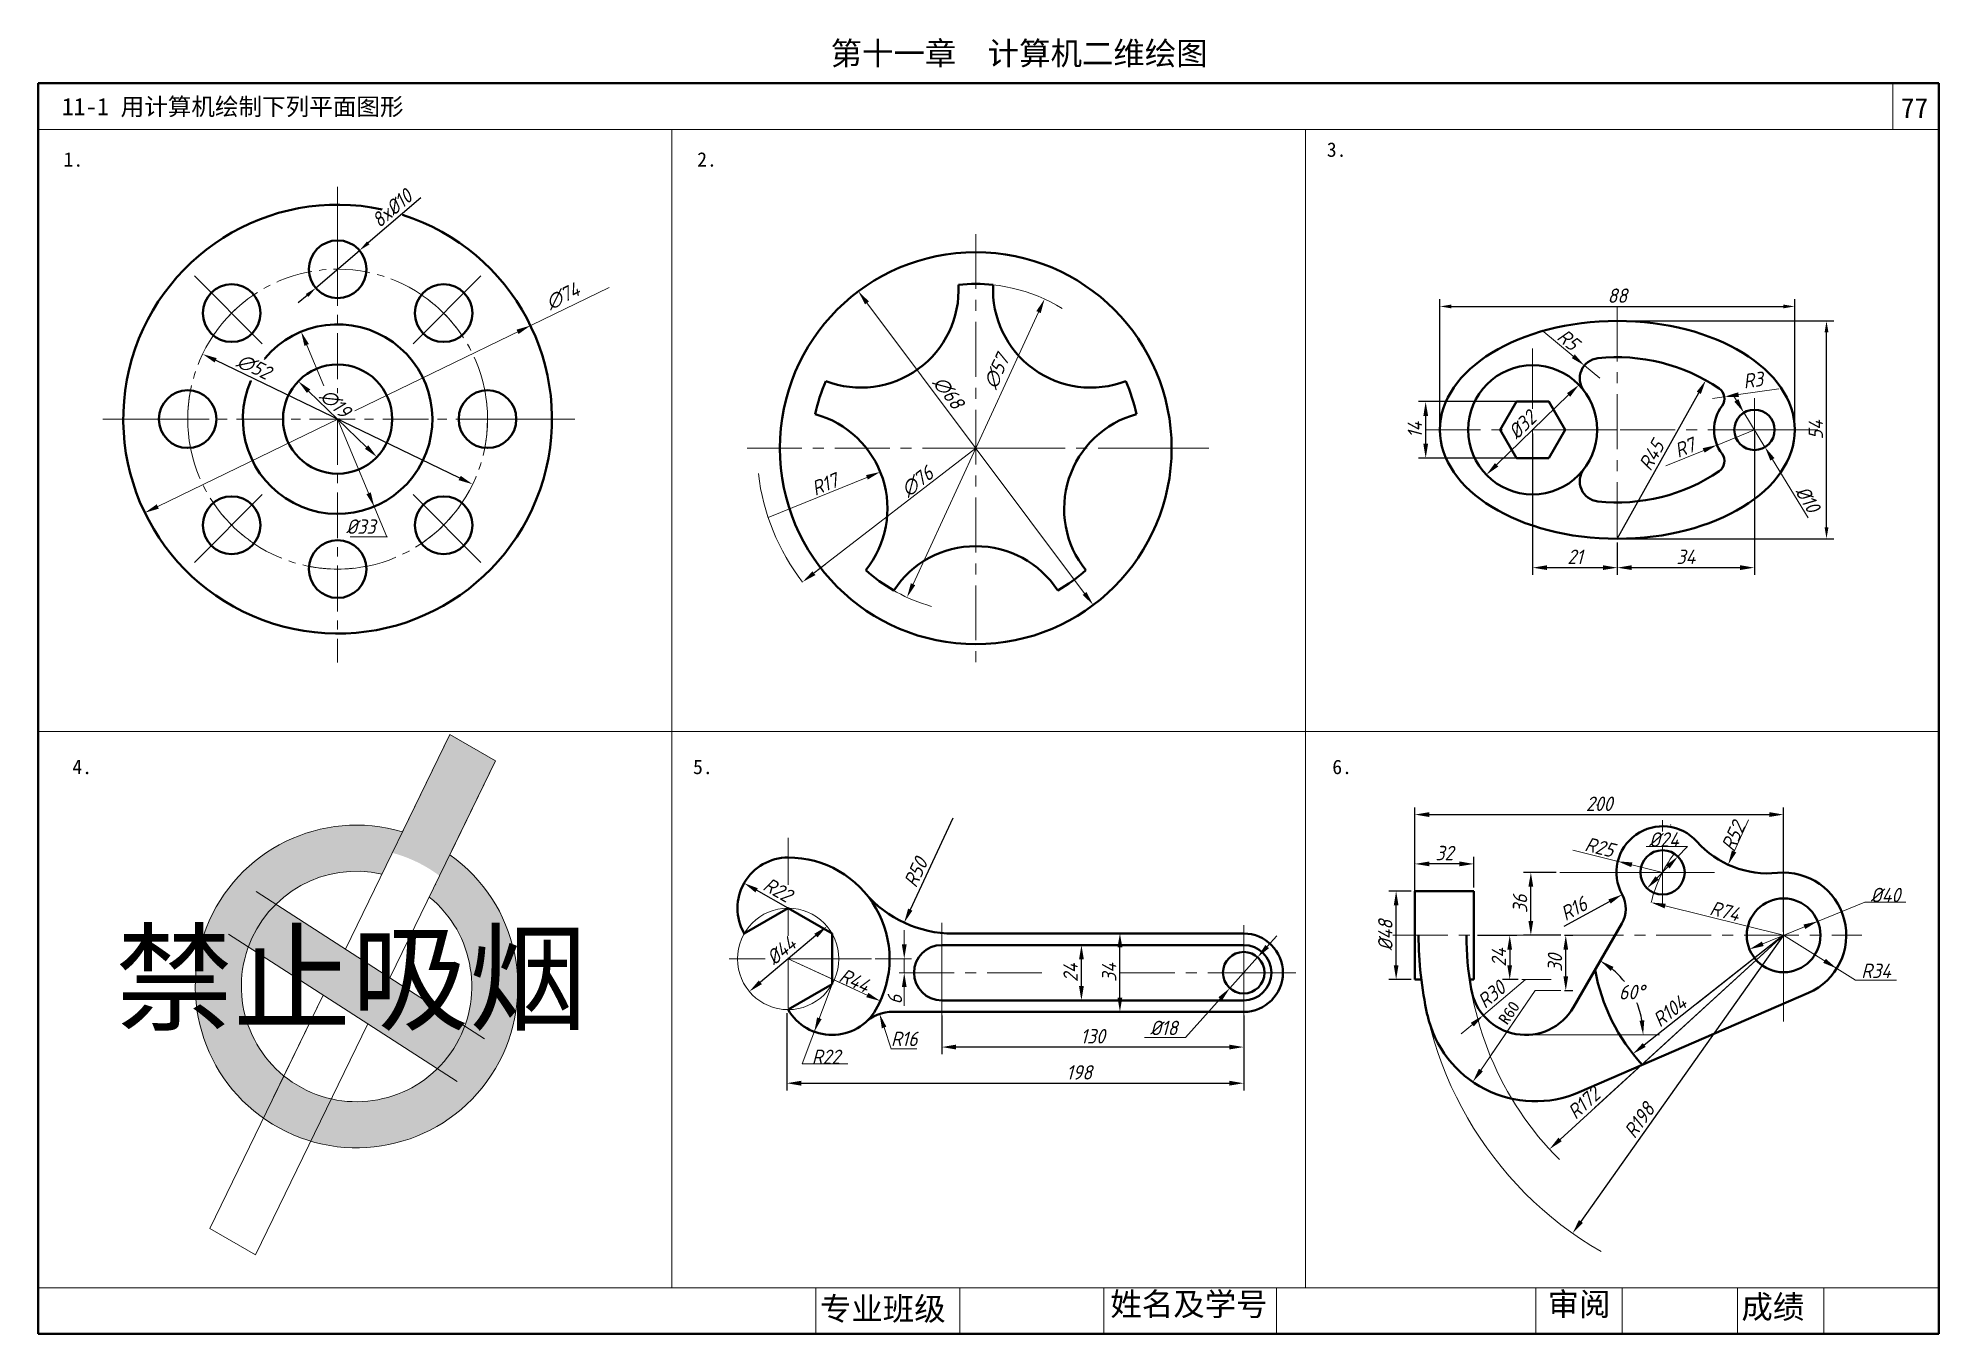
# Model space of a CAD drawing. Header units: millimetres. Extents: x 20 to 350, y 18 to 243.
import ezdxf

# ---------------------------------------------------------------- set-up
doc = ezdxf.new("R2010")
doc.units = ezdxf.units.MM
doc.linetypes.add('CENTER', pattern=[50.8, 31.75, -6.35, 6.35, -6.35])
doc.layers.get('0').update_dxf_attribs({"lineweight": 40})
doc.layers.get('Defpoints').update_dxf_attribs({"lineweight": 13})
for name, color, linetype, lineweight in [('点画线', 7, 'CENTER', 13), ('粗线', 7, 'Continuous', 40), ('细线', 7, 'Continuous', 13)]:
    doc.layers.add(name, color=color, linetype=linetype, lineweight=lineweight)
doc.styles.add('数字', font='isocp.shx', dxfattribs={"oblique": 15, "height": 2.5})
doc.dimstyles.new('Copy of ISO-25', dxfattribs={"dimtxt": 2, "dimasz": 2, "dimexe": 1.25, "dimexo": 0.625, "dimtad": 2, "dimdec": 0, "dimtxsty": '数字', "dimcen": 0, "dimadec": 0, "dimazin": 0, "dimtfac": 1, "dimtdec": 0, "dimtmove": 0, "dimatfit": 3, "dimfxl": 0, "dimarcsym": 0})
doc.dimstyles.new('ISO-25', dxfattribs={"dimtxt": 2, "dimasz": 2.5, "dimexe": 1.25, "dimexo": 0.625, "dimtad": 1, "dimdec": 0, "dimtxsty": '数字', "dimcen": 2.5, "dimadec": 0, "dimazin": 0, "dimtfac": 1, "dimtdec": 0, "dimtmove": 0, "dimatfit": 0, "dimfxl": 0, "dimarcsym": 0})

# ---------------------------------------------------------------- blocks, each defined once
blk = doc.blocks.new('*D1')
at = {"layer": 'Defpoints', "color": 0}
for p in [(48.47, 188.49), (95.34, 165.9)]:
    blk.add_point(p, dxfattribs=at)
at = {"layer": '细线', "color": 0, "lineweight": -2}
blk.add_line((93.09, 166.98), (50.72, 187.41), dxfattribs=at)
at = {"layer": '细线', "color": 0}
for points in [[(50.9, 187.78), (50.54, 187.03), (48.47, 188.49)], [(93.27, 167.36), (92.91, 166.61), (95.34, 165.9)]]:
    blk.add_solid(points, dxfattribs=at)
at = {"layer": '细线', "color": 0, "insert": (57.35, 186.29), "char_height": 2.5, "attachment_point": 5, "rotation": 334.2611, "style": '数字'}
blk.add_mtext('∅52', dxfattribs=at)
blk = doc.blocks.new('*D2')
at = {"layer": 'Defpoints', "color": 0}
for p in [(75.7, 206.47), (68.11, 199.96)]:
    blk.add_point(p, dxfattribs=at)
at = {"layer": '细线', "color": 0, "lineweight": -2}
for p, q in [((86.35, 215.62), (77.21, 207.77)), ((68.11, 199.96), (75.7, 206.47)), ((66.59, 198.65), (65.07, 197.35))]:
    blk.add_line(p, q, dxfattribs=at)
at = {"layer": '细线', "color": 0}
for points in [[(77, 208.03), (77.43, 207.52), (75.7, 206.47)], [(66.37, 198.91), (66.81, 198.4), (68.11, 199.96)]]:
    blk.add_solid(points, dxfattribs=at)
at = {"layer": '细线', "color": 0, "insert": (81.32, 213.77), "char_height": 2.5, "attachment_point": 5, "rotation": 40.6541, "style": '数字'}
blk.add_mtext('8x%%c10', dxfattribs=at)
blk = doc.blocks.new('*D3')
at = {"layer": 'Defpoints', "color": 0}
for p in [(324.85, 196.75), (263.25, 175.34), (324.85, 175.34)]:
    blk.add_point(p, dxfattribs=at)
at = {"layer": '细线', "color": 0, "lineweight": -2}
for p, q in [((263.25, 175.97), (263.25, 198)), ((265.25, 196.75), (322.85, 196.75)), ((324.85, 175.97), (324.85, 198))]:
    blk.add_line(p, q, dxfattribs=at)
at = {"layer": '细线', "color": 0}
for points in [[(265.25, 197.08), (265.25, 196.42), (263.25, 196.75)], [(322.85, 197.08), (322.85, 196.42), (324.85, 196.75)]]:
    blk.add_solid(points, dxfattribs=at)
at = {"layer": '细线', "color": 0, "insert": (294.05, 198.62), "char_height": 2.5, "attachment_point": 5, "style": '数字'}
blk.add_mtext('88', dxfattribs=at)
blk = doc.blocks.new('*D4')
at = {"layer": 'Defpoints', "color": 0}
for p in [(294.05, 194.24), (330.36, 194.24), (294.05, 156.44)]:
    blk.add_point(p, dxfattribs=at)
at = {"layer": '细线', "color": 0, "lineweight": -2}
for p, q in [((294.67, 194.24), (331.61, 194.24)), ((330.36, 158.44), (330.36, 192.24)), ((294.67, 156.44), (331.61, 156.44))]:
    blk.add_line(p, q, dxfattribs=at)
at = {"layer": '细线', "color": 0}
for points in [[(330.03, 192.24), (330.7, 192.24), (330.36, 194.24)], [(330.03, 158.44), (330.7, 158.44), (330.36, 156.44)]]:
    blk.add_solid(points, dxfattribs=at)
at = {"layer": '细线', "color": 0, "insert": (328.49, 175.34), "char_height": 2.5, "attachment_point": 5, "rotation": 90, "style": '数字'}
blk.add_mtext('54', dxfattribs=at)
blk = doc.blocks.new('*D5')
at = {"layer": 'Defpoints', "color": 0}
for p in [(279.35, 175.34), (294.05, 156.44), (294.05, 151.43)]:
    blk.add_point(p, dxfattribs=at)
at = {"layer": '细线', "color": 0, "lineweight": -2}
for p, q in [((279.35, 174.72), (279.35, 150.18)), ((294.05, 155.82), (294.05, 150.18)), ((281.85, 151.43), (291.55, 151.43))]:
    blk.add_line(p, q, dxfattribs=at)
at = {"layer": '细线', "color": 0}
for points in [[(281.85, 151.85), (281.85, 151.02), (279.35, 151.43)], [(291.55, 151.85), (291.55, 151.02), (294.05, 151.43)]]:
    blk.add_solid(points, dxfattribs=at)
at = {"layer": '细线', "color": 0, "insert": (286.7, 153.31), "char_height": 2.5, "attachment_point": 5, "style": '数字'}
blk.add_mtext('21', dxfattribs=at)
blk = doc.blocks.new('*D6')
at = {"layer": 'Defpoints', "color": 0}
for p in [(317.85, 175.34), (294.05, 156.44), (317.85, 151.43)]:
    blk.add_point(p, dxfattribs=at)
at = {"layer": '细线', "color": 0, "lineweight": -2}
for p, q in [((317.85, 174.72), (317.85, 150.18)), ((294.05, 155.82), (294.05, 150.18)), ((296.55, 151.43), (315.35, 151.43))]:
    blk.add_line(p, q, dxfattribs=at)
at = {"layer": '细线', "color": 0}
for points in [[(296.55, 151.85), (296.55, 151.02), (294.05, 151.43)], [(315.35, 151.85), (315.35, 151.02), (317.85, 151.43)]]:
    blk.add_solid(points, dxfattribs=at)
at = {"layer": '细线', "color": 0, "insert": (305.95, 153.31), "char_height": 2.5, "attachment_point": 5, "style": '数字'}
blk.add_mtext('34', dxfattribs=at)
blk = doc.blocks.new('*D7')
at = {"layer": 'Defpoints', "color": 0}
for p in [(309.41, 183.94), (294.05, 156.44)]:
    blk.add_point(p, dxfattribs=at)
at = {"layer": '细线', "color": 0, "lineweight": -2}
blk.add_line((294.05, 156.44), (308.19, 181.76), dxfattribs=at)
at = {"layer": '细线', "color": 0}
blk.add_solid([(307.83, 181.96), (308.55, 181.56), (309.41, 183.94)], dxfattribs=at)
at = {"layer": '细线', "color": 0, "insert": (299.98, 170.9), "char_height": 2.5, "attachment_point": 5, "rotation": 60.8085, "style": '数字'}
blk.add_mtext('R45', dxfattribs=at)
blk = doc.blocks.new('*D8')
at = {"layer": 'Defpoints', "color": 0}
for p in [(287.38, 183.14), (271.31, 167.54)]:
    blk.add_point(p, dxfattribs=at)
at = {"layer": '细线', "color": 0, "lineweight": -2}
blk.add_line((285.59, 181.4), (273.1, 169.28), dxfattribs=at)
at = {"layer": '细线', "color": 0}
for points in [[(285.3, 181.7), (285.88, 181.1), (287.38, 183.14)], [(272.81, 169.58), (273.39, 168.98), (271.31, 167.54)]]:
    blk.add_solid(points, dxfattribs=at)
at = {"layer": '细线', "color": 0, "insert": (277.53, 176.19), "char_height": 2.5, "attachment_point": 5, "rotation": 44.1562, "style": '数字'}
blk.add_mtext('%%C32', dxfattribs=at)
blk = doc.blocks.new('*D9')
at = {"layer": 'Defpoints', "color": 0}
for p in [(260.78, 180.24), (279.35, 180.24), (279.35, 170.44)]:
    blk.add_point(p, dxfattribs=at)
at = {"layer": '细线', "color": 0, "lineweight": -2}
for p, q in [((278.72, 180.24), (259.53, 180.24)), ((260.78, 172.94), (260.78, 177.74)), ((278.72, 170.44), (259.53, 170.44))]:
    blk.add_line(p, q, dxfattribs=at)
at = {"layer": '细线', "color": 0}
for points in [[(260.37, 177.74), (261.2, 177.74), (260.78, 180.24)], [(260.37, 172.94), (261.2, 172.94), (260.78, 170.44)]]:
    blk.add_solid(points, dxfattribs=at)
at = {"layer": '细线', "color": 0, "insert": (258.91, 175.34), "char_height": 2.5, "attachment_point": 5, "rotation": 90, "style": '数字'}
blk.add_mtext('14', dxfattribs=at)
blk = doc.blocks.new('*D11')
at = {"layer": 'Defpoints', "color": 0}
for p in [(176.77, 85.95), (201.02, 85.95), (176.77, 76.35)]:
    blk.add_point(p, dxfattribs=at)
at = {"layer": '细线', "color": 0, "lineweight": -2}
for p, q in [((177.39, 85.95), (202.27, 85.95)), ((201.02, 78.85), (201.02, 83.45)), ((177.39, 76.35), (202.27, 76.35))]:
    blk.add_line(p, q, dxfattribs=at)
at = {"layer": '细线', "color": 0}
for points in [[(200.6, 83.45), (201.44, 83.45), (201.02, 85.95)], [(200.6, 78.85), (201.44, 78.85), (201.02, 76.35)]]:
    blk.add_solid(points, dxfattribs=at)
at = {"layer": '细线', "color": 0, "insert": (199.14, 81.15), "char_height": 2.5, "attachment_point": 5, "rotation": 90, "style": '数字'}
blk.add_mtext('24', dxfattribs=at)
blk = doc.blocks.new('*D12')
at = {"layer": 'Defpoints', "color": 0}
for p in [(176.77, 88.04), (207.7, 88.04), (176.77, 74.35)]:
    blk.add_point(p, dxfattribs=at)
at = {"layer": '细线', "color": 0, "lineweight": -2}
for p, q in [((177.39, 88.04), (208.95, 88.04)), ((207.7, 76.85), (207.7, 85.54)), ((177.39, 74.35), (208.95, 74.35))]:
    blk.add_line(p, q, dxfattribs=at)
at = {"layer": '细线', "color": 0}
for points in [[(207.29, 85.54), (208.12, 85.54), (207.7, 88.04)], [(207.29, 76.85), (208.12, 76.85), (207.7, 74.35)]]:
    blk.add_solid(points, dxfattribs=at)
at = {"layer": '细线', "color": 0, "insert": (205.83, 81.19), "char_height": 2.5, "attachment_point": 5, "rotation": 90, "style": '数字'}
blk.add_mtext('34', dxfattribs=at)
blk = doc.blocks.new('*D13')
at = {"layer": 'Defpoints', "color": 0}
for p in [(149.87, 74.75), (229.19, 71.33), (229.19, 61.98)]:
    blk.add_point(p, dxfattribs=at)
at = {"layer": '细线', "color": 0, "lineweight": -2}
for p, q in [((149.87, 74.13), (149.87, 60.73)), ((229.19, 70.7), (229.19, 60.73)), ((152.37, 61.98), (226.69, 61.98))]:
    blk.add_line(p, q, dxfattribs=at)
at = {"layer": '细线', "color": 0}
for points in [[(152.37, 62.4), (152.37, 61.56), (149.87, 61.98)], [(226.69, 62.4), (226.69, 61.56), (229.19, 61.98)]]:
    blk.add_solid(points, dxfattribs=at)
at = {"layer": '细线', "color": 0, "insert": (200.63, 63.86), "char_height": 2.5, "attachment_point": 5, "style": '数字'}
blk.add_mtext('198', dxfattribs=at)
blk = doc.blocks.new('*D14')
at = {"layer": 'Defpoints', "color": 0}
for p in [(176.77, 74.35), (229.19, 74.35), (176.77, 68.25)]:
    blk.add_point(p, dxfattribs=at)
at = {"layer": '细线', "color": 0, "lineweight": -2}
for p, q in [((176.77, 73.72), (176.77, 67)), ((229.19, 73.72), (229.19, 67)), ((226.69, 68.25), (179.27, 68.25))]:
    blk.add_line(p, q, dxfattribs=at)
at = {"layer": '细线', "color": 0}
for points in [[(179.27, 68.67), (179.27, 67.84), (176.77, 68.25)], [(226.69, 68.67), (226.69, 67.84), (229.19, 68.25)]]:
    blk.add_solid(points, dxfattribs=at)
at = {"layer": '细线', "color": 0, "insert": (202.98, 70.13), "char_height": 2.5, "attachment_point": 5, "style": '数字'}
blk.add_mtext('130', dxfattribs=at)
blk = doc.blocks.new('*D15')
at = {"layer": 'Defpoints', "color": 0}
for p in [(178.72, 107.95), (170.25, 89.83)]:
    blk.add_point(p, dxfattribs=at)
at = {"layer": '细线', "color": 0, "lineweight": -2}
blk.add_line((178.72, 107.95), (171.31, 92.09), dxfattribs=at)
at = {"layer": '细线', "color": 0}
blk.add_solid([(170.93, 92.27), (171.68, 91.92), (170.25, 89.83)], dxfattribs=at)
at = {"layer": '细线', "color": 0, "insert": (172.25, 98.55), "char_height": 2.5, "attachment_point": 5, "rotation": 64.9527, "style": '数字'}
blk.add_mtext('R50', dxfattribs=at)
blk = doc.blocks.new('*D16')
at = {"layer": 'Defpoints', "color": 0}
for p in [(142.45, 96.69), (150.11, 92.35)]:
    blk.add_point(p, dxfattribs=at)
at = {"layer": '细线', "color": 0, "lineweight": -2}
blk.add_line((150.11, 92.35), (144.63, 95.46), dxfattribs=at)
at = {"layer": '细线', "color": 0}
blk.add_solid([(144.83, 95.82), (144.42, 95.09), (142.45, 96.69)], dxfattribs=at)
at = {"layer": '细线', "color": 0, "insert": (148.29, 95.53), "char_height": 2.5, "attachment_point": 5, "rotation": 330.4365, "style": '数字'}
blk.add_mtext('R22', dxfattribs=at)
blk = doc.blocks.new('*D17')
at = {"layer": 'Defpoints', "color": 0}
for p in [(156.84, 89.21), (143.37, 77.88)]:
    blk.add_point(p, dxfattribs=at)
at = {"layer": '细线', "color": 0, "lineweight": -2}
blk.add_line((154.93, 87.6), (145.29, 79.49), dxfattribs=at)
at = {"layer": '细线', "color": 0}
for points in [[(154.66, 87.92), (155.2, 87.28), (156.84, 89.21)], [(145.02, 79.81), (145.55, 79.17), (143.37, 77.88)]]:
    blk.add_solid(points, dxfattribs=at)
at = {"layer": '细线', "color": 0, "insert": (148.9, 84.98), "char_height": 2.5, "attachment_point": 5, "rotation": 40.0577, "style": '数字'}
blk.add_mtext('%%c44', dxfattribs=at)
blk = doc.blocks.new('*D18')
at = {"layer": 'Defpoints', "color": 0}
for p in [(322.91, 108.59), (258.91, 87.64), (322.91, 87.64)]:
    blk.add_point(p, dxfattribs=at)
at = {"layer": '细线', "color": 0, "lineweight": -2}
for p, q in [((258.91, 88.27), (258.91, 109.84)), ((322.91, 88.27), (322.91, 109.84)), ((261.41, 108.59), (320.41, 108.59))]:
    blk.add_line(p, q, dxfattribs=at)
at = {"layer": '细线', "color": 0}
for points in [[(261.41, 109.01), (261.41, 108.17), (258.91, 108.59)], [(320.41, 109.01), (320.41, 108.17), (322.91, 108.59)]]:
    blk.add_solid(points, dxfattribs=at)
at = {"layer": '细线', "color": 0, "insert": (290.91, 110.46), "char_height": 2.5, "attachment_point": 5, "style": '数字'}
blk.add_mtext('200', dxfattribs=at)
blk = doc.blocks.new('*D19')
at = {"layer": 'Defpoints', "color": 0}
for p in [(255.65, 95.32), (258.91, 95.32), (258.91, 79.96)]:
    blk.add_point(p, dxfattribs=at)
at = {"layer": '细线', "color": 0, "lineweight": -2}
for p, q in [((258.29, 95.32), (254.4, 95.32)), ((255.65, 82.46), (255.65, 92.82)), ((258.29, 79.96), (254.4, 79.96))]:
    blk.add_line(p, q, dxfattribs=at)
at = {"layer": '细线', "color": 0}
for points in [[(255.24, 92.82), (256.07, 92.82), (255.65, 95.32)], [(255.24, 82.46), (256.07, 82.46), (255.65, 79.96)]]:
    blk.add_solid(points, dxfattribs=at)
at = {"layer": '细线', "color": 0, "insert": (253.78, 87.64), "char_height": 2.5, "attachment_point": 5, "rotation": 90, "style": '数字'}
blk.add_mtext('%%c48', dxfattribs=at)
blk = doc.blocks.new('*D20')
at = {"layer": 'Defpoints', "color": 0}
for p in [(269.15, 87.64), (275.37, 79.96), (277.47, 79.96)]:
    blk.add_point(p, dxfattribs=at)
at = {"layer": '细线', "color": 0, "lineweight": -2}
for p, q in [((269.78, 87.64), (276.62, 87.64)), ((275.37, 85.14), (275.37, 82.46)), ((276.85, 79.96), (274.12, 79.96))]:
    blk.add_line(p, q, dxfattribs=at)
at = {"layer": '细线', "color": 0}
for points in [[(274.95, 85.14), (275.78, 85.14), (275.37, 87.64)], [(274.95, 82.46), (275.78, 82.46), (275.37, 79.96)]]:
    blk.add_solid(points, dxfattribs=at)
at = {"layer": '细线', "color": 0, "insert": (273.49, 83.8), "char_height": 2.5, "attachment_point": 5, "rotation": 90, "style": '数字'}
blk.add_mtext('24', dxfattribs=at)
blk = doc.blocks.new('*D21')
at = {"layer": 'Defpoints', "color": 0}
for p in [(258.91, 100.03), (258.91, 95.32), (269.15, 95.32)]:
    blk.add_point(p, dxfattribs=at)
at = {"layer": '细线', "color": 0, "lineweight": -2}
for p, q in [((258.91, 95.95), (258.91, 101.28)), ((266.65, 100.03), (261.41, 100.03)), ((269.15, 95.95), (269.15, 101.28))]:
    blk.add_line(p, q, dxfattribs=at)
at = {"layer": '细线', "color": 0}
for points in [[(261.41, 100.45), (261.41, 99.62), (258.91, 100.03)], [(266.65, 100.45), (266.65, 99.62), (269.15, 100.03)]]:
    blk.add_solid(points, dxfattribs=at)
at = {"layer": '细线', "color": 0, "insert": (264.03, 101.91), "char_height": 2.5, "attachment_point": 5, "style": '数字'}
blk.add_mtext('32', dxfattribs=at)
blk = doc.blocks.new('*D22')
at = {"layer": 'Defpoints', "color": 0}
for p in [(322.91, 87.64), (282.27, 50.53)]:
    blk.add_point(p, dxfattribs=at)
at = {"layer": '细线', "color": 0, "lineweight": -2}
blk.add_line((322.91, 87.64), (284.11, 52.22), dxfattribs=at)
at = {"layer": '细线', "color": 0}
blk.add_solid([(283.83, 52.53), (284.39, 51.91), (282.27, 50.53)], dxfattribs=at)
at = {"layer": '细线', "color": 0, "insert": (288.23, 58.52), "char_height": 2.5, "attachment_point": 5, "rotation": 42.3964, "style": '数字'}
blk.add_mtext('R172', dxfattribs=at)
blk = doc.blocks.new('*D23')
at = {"layer": 'Defpoints', "color": 0}
for p in [(322.91, 87.64), (286.28, 35.95)]:
    blk.add_point(p, dxfattribs=at)
at = {"layer": '细线', "color": 0, "lineweight": -2}
blk.add_line((322.91, 87.64), (287.73, 37.99), dxfattribs=at)
at = {"layer": '细线', "color": 0}
blk.add_solid([(287.39, 38.23), (288.07, 37.75), (286.28, 35.95)], dxfattribs=at)
at = {"layer": '细线', "color": 0, "insert": (297.86, 55.53), "char_height": 2.5, "attachment_point": 5, "rotation": 54.6786, "style": '数字'}
blk.add_mtext('R198', dxfattribs=at)
blk = doc.blocks.new('*D24')
at = {"layer": 'Defpoints', "color": 0}
for p in [(284.27, 87.64), (285.1, 87.64), (284.27, 78.04)]:
    blk.add_point(p, dxfattribs=at)
at = {"layer": '细线', "color": 0, "lineweight": -2}
for p, q in [((284.89, 87.64), (286.35, 87.64)), ((285.1, 80.54), (285.1, 85.14)), ((284.89, 78.04), (286.35, 78.04))]:
    blk.add_line(p, q, dxfattribs=at)
at = {"layer": '细线', "color": 0}
for points in [[(284.69, 85.14), (285.52, 85.14), (285.1, 87.64)], [(284.69, 80.54), (285.52, 80.54), (285.1, 78.04)]]:
    blk.add_solid(points, dxfattribs=at)
at = {"layer": '细线', "color": 0, "insert": (283.23, 82.84), "char_height": 2.5, "attachment_point": 5, "rotation": 90, "style": '数字'}
blk.add_mtext('30', dxfattribs=at)
blk = doc.blocks.new('*D25')
at = {"layer": 'Defpoints', "color": 0}
for p in [(294.88, 94.71), (290.39, 92.25)]:
    blk.add_point(p, dxfattribs=at)
at = {"layer": '细线', "color": 0, "lineweight": -2}
blk.add_line((284.82, 89.2), (292.69, 93.51), dxfattribs=at)
at = {"layer": '细线', "color": 0}
blk.add_solid([(292.49, 93.87), (292.89, 93.14), (294.88, 94.71)], dxfattribs=at)
at = {"layer": '细线', "color": 0, "insert": (286.49, 92.25), "char_height": 2.5, "attachment_point": 5, "rotation": 28.7327, "style": '数字'}
blk.add_mtext('R16', dxfattribs=at)
blk = doc.blocks.new('*D26')
at = {"layer": 'Defpoints', "color": 0}
for p in [(279.04, 98.56), (284.08, 98.56), (284.89, 87.64)]:
    blk.add_point(p, dxfattribs=at)
at = {"layer": '细线', "color": 0, "lineweight": -2}
for p, q in [((283.46, 98.56), (277.79, 98.56)), ((279.04, 90.14), (279.04, 96.06)), ((284.27, 87.64), (277.79, 87.64))]:
    blk.add_line(p, q, dxfattribs=at)
at = {"layer": '细线', "color": 0}
for points in [[(278.62, 96.06), (279.45, 96.06), (279.04, 98.56)], [(278.62, 90.14), (279.45, 90.14), (279.04, 87.64)]]:
    blk.add_solid(points, dxfattribs=at)
at = {"layer": '细线', "color": 0, "insert": (277.16, 93.1), "char_height": 2.5, "attachment_point": 5, "rotation": 90, "style": '数字'}
blk.add_mtext('36', dxfattribs=at)
blk = doc.blocks.new('*D27')
at = {"layer": 'Defpoints', "color": 0}
for p in [(294.83, 89.69), (286.44, 75.16), (297.63, 75.45), (278.13, 70.36), (301.38, 70.36)]:
    blk.add_point(p, dxfattribs=at)
at = {"layer": '细线', "color": 0, "lineweight": -2}
for start, end in [(38.6608, 50.3495), (9.6505, 22.0163)]:
    blk.add_arc((283.67, 70.36), 14.86, start, end, dxfattribs=at)
at = {"layer": '细线', "color": 0}
for points in [[(292.91, 81.46), (293.39, 82.15), (291.1, 83.23)], [(298.73, 72.89), (297.9, 72.82), (298.53, 70.36)]]:
    blk.add_solid(points, dxfattribs=at)
at = {"layer": '细线', "color": 0, "insert": (296.54, 77.79), "char_height": 2.5, "attachment_point": 5, "rotation": 1, "style": '数字'}
blk.add_mtext('60°', dxfattribs=at)
blk = doc.blocks.new('*D28')
at = {"layer": 'Defpoints', "color": 0}
for p in [(322.91, 87.64), (296.76, 67.07)]:
    blk.add_point(p, dxfattribs=at)
at = {"layer": '细线', "color": 0, "lineweight": -2}
blk.add_line((322.91, 87.64), (298.72, 68.61), dxfattribs=at)
at = {"layer": '细线', "color": 0}
blk.add_solid([(298.46, 68.94), (298.98, 68.28), (296.76, 67.07)], dxfattribs=at)
at = {"layer": '细线', "color": 0, "insert": (303.13, 74.47), "char_height": 2.5, "attachment_point": 5, "rotation": 38.1943, "style": '数字'}
blk.add_mtext('R104', dxfattribs=at)

msp = doc.modelspace()

# ---------------------------------------------------------------- hatches: boundary and pattern name
msp.add_hatch(color=8).paths.add_polyline_path([(99.31, 117.93), (91.36, 122.49), (81.38, 101.95, -0.096081), (89.6, 97.96)])
at = {"layer": '细线'}
h = msp.add_hatch(color=256, dxfattribs=at)
h.paths.add_polyline_path([(91.37, 101.61), (87.81, 94.28, -0.792479), (70.79, 59.26), (67.22, 51.92, 0.848169)])
h.paths.add_polyline_path([(79.59, 98.28), (83.15, 105.61, 0.848169), (59, 55.92), (62.57, 63.25, -0.792479)])
for points in [[(57.73, 95.24, 0.09235), (52.97, 87.85), (77.12, 72.29), (92.64, 62.3, 0.09235), (97.4, 69.69), (80.99, 80.26)], [(70.79, 59.26, -0.115773), (62.57, 63.25), (59, 55.92, 0.082152), (67.22, 51.92)]]:
    msp.add_hatch(color=256, dxfattribs=at).paths.add_polyline_path(points)

# ---------------------------------------------------------------- linework, layer by layer
at = {"layer": 'Defpoints'}
msp.add_arc((71.9, 177.2), 16.45, 155.819, 140.925, dxfattribs=at)
at = {"layer": '点画线', "ltscale": 0.25}
for p, q in [((71.9, 217.5), (71.9, 181.69)), ((71.9, 177.19), (71.9, 134.95))]:
    msp.add_line(p, q, dxfattribs=at)
at = {"layer": '点画线', "ltscale": 0.3}
for p, q in [((182.68, 209.32), (182.68, 134.16)), ((294.05, 196.75), (294.05, 154.12)), ((260.78, 175.34), (275.18, 175.34)), ((279.31, 175.34), (328.87, 175.34)), ((142.97, 172.16), (223.11, 172.16)), ((255.1, 87.64), (336.48, 87.64)), ((169.39, 81.15), (194.95, 81.15)), ((207.7, 81.15), (238.25, 81.15))]:
    msp.add_line(p, q, dxfattribs=at)
at = {"layer": '点画线'}
for p, q in [((58.82, 190.28), (47.03, 202.07)), ((84.99, 190.28), (96.77, 202.07)), ((58.82, 164.11), (47.03, 152.33)), ((84.99, 164.11), (96.77, 152.33)), ((301.9, 107.6), (301.9, 105.65)), ((301.9, 103), (301.9, 92.95)), ((322.91, 101.31), (322.91, 72.66)), ((176.77, 81.15), (176.77, 89.82)), ((150.11, 83.55), (150.11, 81.15)), ((277.47, 79.96), (282.58, 79.96)), ((279.81, 78.04), (284.27, 78.04))]:
    msp.add_line(p, q, dxfattribs=at)
at = {"layer": '点画线', "ltscale": 0.5}
for p, q in [((279.35, 179.01), (279.35, 189.46)), ((317.85, 180.85), (317.85, 169.8)), ((279.35, 161.63), (279.35, 175.44)), ((150.11, 104.54), (150.11, 96.42)), ((150.11, 92.06), (150.11, 87.56)), ((176.77, 89.23), (176.77, 72.92)), ((229.19, 89.43), (229.19, 71.33)), ((139.88, 83.55), (146.12, 83.55)), ((150.08, 83.55), (164.57, 83.55)), ((150.11, 83.74), (150.11, 75.05))]:
    msp.add_line(p, q, dxfattribs=at)
at = {"layer": '点画线', "lineweight": 20, "ltscale": 0.25}
msp.add_line((113.07, 177.2), (31.15, 177.2), dxfattribs=at)
at = {"layer": '点画线', "ltscale": 0.2}
msp.add_circle((71.9, 177.2), 26.02, dxfattribs=at)
at = {"layer": '点画线'}
msp.add_arc((182.68, 172.16), 38, 186.6778, 217.6687, dxfattribs=at)
at = {"layer": '粗线'}
for p, q in [((349.89, 235.48), (19.89, 235.48)), ((19.89, 235.48), (19.89, 18.48)), ((349.89, 18.48), (349.89, 235.48)), ((258.91, 87.64), (258.91, 95.32)), ((258.91, 95.32), (269.15, 95.32)), ((269.15, 95.32), (269.15, 87.64)), ((150.11, 92.35), (142.49, 87.95)), ((157.73, 87.95), (150.11, 92.35)), ((286.44, 75.16), (294.83, 89.69)), ((157.73, 79.15), (157.73, 87.95)), ((176.77, 85.95), (229.19, 85.95)), ((229.19, 87.95), (178.72, 87.95)), ((258.91, 79.96), (258.91, 87.64)), ((269.15, 87.64), (269.15, 79.96)), ((260.02, 79.96), (258.91, 79.96)), ((269.15, 79.96), (268.41, 79.96)), ((150.11, 74.75), (157.73, 79.15)), ((176.77, 76.35), (229.19, 76.35)), ((287.44, 60.43), (327.24, 77.66)), ((229.19, 74.35), (168.35, 74.35)), ((19.89, 18.48), (349.89, 18.48))]:
    msp.add_line(p, q, dxfattribs=at)
msp.add_lwpolyline([(282.17, 170.44), (285, 175.34), (282.17, 180.24), (276.52, 180.24), (273.69, 175.34), (276.52, 170.44)], close=True, dxfattribs=at)
for centre, radius in [((71.9, 203.21), 5), ((182.68, 172.16), 34), ((53.5, 195.59), 5), ((90.3, 195.59), 5), ((71.9, 177.2), 9.48), ((279.35, 175.34), 11.2), ((45.88, 177.2), 5), ((97.92, 177.2), 5), ((317.85, 175.34), 3.5), ((53.5, 158.8), 5), ((90.3, 158.8), 5), ((71.9, 151.18), 5), ((301.9, 98.56), 3.84), ((322.91, 87.64), 6.4), ((229.19, 81.15), 3.6)]:
    msp.add_circle(centre, radius, dxfattribs=at)
for centre, radius, start, end in [((71.9, 177.2), 37.2, 77.9697, 72.3561), ((162.7, 199.67), 17, 249.1862, 2.8138), ((182.68, 172.16), 28.5, 83.9472, 96.0528), ((202.67, 199.67), 17, 177.1862, 290.8138), ((71.9, 177.2), 16.45, 156.1219, 140.2189), ((291.02, 184.28), 3.5, 96.2078, 217.4363), ((294.05, 156.44), 31.5, 55.8594, 96.2078), ((182.68, 172.16), 28.5, 155.9472, 168.0528), ((182.68, 172.16), 28.5, 11.9472, 24.0528), ((310.55, 180.78), 2.1, 323.3401, 55.8594), ((317.85, 175.34), 7, 143.3401, 216.6599), ((150.35, 161.65), 17, 321.1862, 74.8138), ((215.02, 161.65), 17, 105.1862, 218.8138), ((291.02, 166.41), 3.5, 142.5637, 263.7922), ((310.55, 169.91), 2.1, 304.1406, 36.6599), ((294.05, 194.24), 31.5, 263.7922, 304.1406), ((182.68, 138.16), 17, 33.1862, 146.8138), ((182.68, 172.16), 28.5, 227.9472, 240.0528), ((182.68, 172.16), 28.5, 299.9472, 312.0528), ((301.9, 98.56), 8, 41.9633, 208.7327), ((320.22, 115.03), 16.64, 221.9633, 275.6183), ((150.11, 92.35), 8.8, 90, 210), ((150.11, 83.55), 17.6, 330, 90), ((322.91, 87.64), 10.88, 293.4156, 95.6183), ((178.72, 107.95), 20, 220.4614, 270), ((290.39, 92.25), 5.12, 330, 28.7327), ((176.77, 81.15), 4.8, 90, 270), ((229.19, 81.15), 6.8, 270, 90), ((229.19, 81.15), 4.8, 270, 90), ((322.91, 87.64), 63.36, 180, 192.5559), ((322.91, 87.64), 55.04, 180, 189.7305), ((322.91, 87.64), 33.28, 190.3945, 222.4977), ((278.13, 79.96), 9.6, 189.7305, 330), ((157.73, 79.15), 8.8, 210, 330), ((168, 67.95), 6.4, 86.9482, 137.5947), ((279.81, 78.04), 19.2, 192.5559, 293.4156)]:
    msp.add_arc(centre, radius, start, end, dxfattribs=at)
msp.add_ellipse((294.05, 175.34), major_axis=(30.8, 0), ratio=0.613636, dxfattribs=at)
at = {"layer": '细线', "lineweight": 5}
for p, q in [((19.89, 235.48), (129.89, 235.48)), ((129.89, 235.48), (239.89, 235.48))]:
    msp.add_line(p, q, dxfattribs=at)
at = {"layer": '细线'}
for p, q in [((341.89, 227.48), (341.89, 235.48)), ((19.89, 227.48), (349.89, 227.48)), ((129.89, 227.48), (129.89, 26.48)), ((239.89, 227.48), (239.89, 26.48)), ((71.9, 217.5), (71.9, 203.21)), ((74.87, 178.63), (119.03, 200.06)), ((201.57, 146.95), (163.79, 197.37)), ((171.79, 148.55), (193.58, 195.77)), ((286.4, 188.11), (280.95, 192.64)), ((66.53, 190.06), (69.48, 182.99)), ((291.02, 184.28), (288.33, 186.51)), ((66.87, 182.04), (76.93, 172.35)), ((315.1, 181.45), (322.1, 182.48)), ((310.55, 180.78), (312.62, 181.08)), ((314.71, 180.46), (314.1, 181.46)), ((316.02, 178.33), (319.67, 172.36)), ((31.15, 177.2), (42.57, 177.2)), ((40.68, 162.05), (72.16, 177.32)), ((71.83, 177.36), (80.44, 156.77)), ((113.07, 177.2), (97.92, 177.2)), ((294.05, 175.34), (279.35, 175.34)), ((317.85, 175.34), (311.36, 172.71)), ((328.74, 175.34), (314.35, 175.34)), ((182.68, 172.16), (154.19, 150.16)), ((189.73, 172.16), (175.63, 172.16)), ((223.11, 172.16), (209.01, 172.16)), ((309.04, 171.78), (302.47, 169.12)), ((320.98, 170.22), (327.17, 160.1)), ((146.63, 160.15), (163.78, 167.1)), ((300.26, 167.57), (294.05, 156.44)), ((80.57, 156.78), (74.06, 156.78)), ((154.58, 150.47), (156.56, 151.99)), ((19.89, 122.98), (349.89, 122.98)), ((91.36, 122.49), (73.25, 85.24)), ((83.15, 105.61), (91.36, 122.49)), ((99.31, 117.93), (91.36, 122.49)), ((91.36, 122.49), (99.31, 117.93)), ((99.31, 117.93), (80.99, 80.26)), ((99.31, 117.93), (80.99, 80.26)), ((99.31, 117.93), (91.37, 101.61)), ((316.84, 107.68), (314.32, 102.18)), ((301.9, 98.56), (286.31, 102.42)), ((306.22, 103.07), (299.03, 103.07)), ((304.52, 101.26), (306.22, 103.07)), ((300.96, 97.59), (302.83, 99.52)), ((88.96, 96.4), (88.87, 96.46)), ((284.08, 98.56), (310.91, 98.56)), ((57.73, 95.24), (80.99, 80.26)), ((322.91, 87.64), (302.35, 92.73)), ((319.3, 86.17), (337.01, 93.41)), ((337.01, 93.41), (344.11, 93.41)), ((77.12, 72.29), (52.97, 87.85)), ((170.26, 86.05), (170.26, 88.55)), ((233.26, 85.69), (234.93, 87.54)), ((290.09, 57.68), (322.91, 87.64)), ((307.89, 75.83), (322.91, 87.64)), ((322.91, 87.64), (322.91, 87.64)), ((322.91, 87.64), (322.91, 87.64)), ((322.91, 87.64), (322.91, 87.64)), ((322.91, 87.64), (335.41, 79.85)), ((150.11, 83.55), (161.75, 78.23)), ((150.11, 83.55), (163.84, 77.28)), ((165.2, 83.55), (171.51, 83.55)), ((170.26, 83.55), (170.26, 81.15)), ((231.59, 83.83), (226.78, 78.47)), ((80.99, 80.26), (97.4, 69.69)), ((170.02, 81.15), (171.51, 81.15)), ((238.25, 81.15), (225.59, 81.15)), ((278.13, 79.96), (270.79, 73.77)), ((335.41, 79.85), (342.51, 79.85)), ((69.38, 77.28), (49.69, 36.76)), ((69.38, 77.28), (60.78, 59.57)), ((157.73, 79.15), (152.57, 65.36)), ((170.26, 78.65), (170.26, 75.41)), ((225.11, 76.61), (219.1, 69.91)), ((279.81, 78.04), (270.37, 64.27)), ((272.17, 66.9), (279.81, 78.04)), ((77.12, 72.29), (57.64, 32.21)), ((92.64, 62.3), (77.12, 72.29)), ((168, 67.95), (166.76, 71.64)), ((219.1, 69.91), (211.98, 69.91)), ((268.88, 72.15), (266.97, 70.54)), ((278.13, 70.36), (301.38, 70.36)), ((167.96, 67.93), (172.46, 67.93)), ((152.57, 65.36), (160.47, 65.36)), ((57.64, 32.21), (49.69, 36.76)), ((19.89, 26.48), (349.89, 26.48)), ((154.89, 18.48), (154.89, 26.48)), ((179.89, 18.48), (179.89, 26.48)), ((204.89, 18.48), (204.89, 26.48)), ((234.89, 18.48), (234.89, 26.48)), ((279.89, 18.48), (279.89, 26.48)), ((294.89, 18.48), (294.89, 26.48)), ((314.89, 18.48), (314.89, 26.48)), ((329.89, 18.48), (329.89, 26.48))]:
    msp.add_line(p, q, dxfattribs=at)
msp.add_circle((150.11, 83.55), 8.8, dxfattribs=at)
for centre, radius, start, end in [((71.9, 177.2), 26.02, 123.9725, 146.0275), ((71.9, 177.2), 26.02, 33.9725, 56.0794), ((182.68, 172.16), 28.5, 58.2324, 96.0528), ((71.9, 177.2), 26.02, 168.9725, 191.0275), ((71.9, 177.2), 26.02, 348.9725, 11.0275), ((182.68, 172.16), 28.5, 155.9472, 168.0528), ((71.9, 177.26), 26.06, 214.0949, 236.1099), ((71.9, 177.2), 26.02, 303.9725, 326.0275), ((71.9, 177.2), 26.02, 258.9725, 281.0275), ((182.68, 172.16), 28.5, 227.9472, 254.3324), ((75.19, 78.77), 28, 73.4698, 54.6841), ((322.91, 87.64), 23.68, 143.2587, 166.1171), ((75.19, 78.77), 20, 77.2848, 50.8691), ((322.91, 87.64), 63.36, 180, 240.0205), ((322.91, 87.64), 55.04, 180, 225)]:
    msp.add_arc(centre, radius, start, end, dxfattribs=at)
for p in [(290.52, 110.23), (303.32, 106.8)]:
    msp.add_point(p, dxfattribs=at)
for points in [[(164.13, 197.62), (163.46, 197.12), (162.29, 199.37)], [(193.2, 195.94), (193.95, 195.59), (194.62, 198.04)], [(66.91, 190.23), (66.14, 189.9), (65.56, 192.37)], [(102.94, 192.72), (103.31, 191.97), (105.38, 193.43)], [(286.67, 188.43), (286.14, 187.79), (288.33, 186.51)], [(67.16, 182.34), (66.58, 181.74), (65.07, 183.78)], [(315.04, 181.86), (315.16, 181.03), (312.62, 181.08)], [(315.07, 180.68), (314.36, 180.24), (316.02, 178.33)], [(77.22, 172.65), (76.64, 172.05), (78.73, 170.62)], [(308.88, 172.16), (309.2, 171.39), (311.36, 172.71)], [(321.33, 170.44), (320.62, 170.01), (319.67, 172.36)], [(163.63, 167.49), (163.94, 166.72), (166.1, 168.04)], [(40.5, 162.42), (40.86, 161.67), (38.43, 160.96)], [(77.66, 164.49), (76.9, 164.17), (78.24, 162.02)], [(154.33, 150.8), (154.84, 150.14), (152.6, 148.94)], [(171.41, 148.73), (172.17, 148.38), (170.74, 146.28)], [(201.9, 147.2), (201.24, 146.7), (203.07, 144.95)], [(313.94, 102.35), (314.7, 102.01), (313.28, 99.91)], [(296.66, 100.28), (296.46, 99.47), (294.13, 100.48)], [(302.53, 99.81), (303.13, 99.23), (304.57, 101.31)], [(300.66, 97.88), (301.26, 97.3), (299.22, 95.8)], [(302.45, 93.13), (302.25, 92.32), (299.92, 93.33)], [(326.36, 89.51), (326.68, 88.74), (328.84, 90.07)], [(169.85, 86.05), (170.68, 86.05), (170.26, 83.55)], [(232.95, 85.96), (233.57, 85.41), (231.59, 83.83)], [(319.14, 86.55), (319.46, 85.78), (316.99, 85.22)], [(330.24, 83.56), (329.8, 82.86), (332.14, 81.89)], [(169.85, 78.65), (170.68, 78.65), (170.26, 81.15)], [(164.02, 77.65), (163.67, 76.9), (166.12, 76.24)], [(224.8, 76.89), (225.42, 76.33), (226.78, 78.47)], [(155.13, 73.39), (155.91, 73.1), (154.65, 70.9)], [(167.16, 71.78), (166.37, 71.51), (165.97, 74.01)], [(268.61, 72.47), (269.15, 71.84), (270.79, 73.77)], [(270.03, 64.5), (270.71, 64.03), (268.96, 62.2)]]:
    msp.add_solid(points, dxfattribs=at)

# ---------------------------------------------------------------- texts
at = {"lineweight": 5, "char_height": 4, "attachment_point": 1}
for s, insert, width in [('{\\f仿宋_GB2312|b0|i0|c134|p49;专业班级}', (155.62, 24.85), 23.3701), ('{\\f仿宋_GB2312|b0|i0|c134|p49;姓名及学号}', (206.05, 25.65), 29.8443), ('{\\f仿宋_GB2312|b0|i0|c134|p49;审阅}', (281.95, 25.65), 13.7378), ('{\\f仿宋_GB2312|b0|i0|c134|p49;成绩}', (315.59, 25.18), 13.2641)]:
    msp.add_mtext(s, dxfattribs=dict(at, insert=insert, width=width))
at = {"layer": '细线', "style": '数字', "oblique": 15}
msp.add_text('R3', height=2.5, rotation=8.3849, dxfattribs=at).set_placement((316.09, 182.49))
at = {"layer": '细线', "attachment_point": 1}
for s, insert, char_height, width in [('{\\fSimHei|b0|i0|c134|p2;第十一章  计算机二维绘图}', (157.48, 242.66), 4, 80.9083), ('{\\fSimSun|b0|i0|c134|p2;77}', (343.26, 232.92), 3.5, 6.5773), ('{\\f黑体|b0|i0|c134|p2;禁止吸烟}', (33.31, 87.73), 15, 87.1437)]:
    msp.add_mtext(s, dxfattribs=dict(at, insert=insert, char_height=char_height, width=width))
at = {"layer": '细线', "lineweight": 5, "width": 110, "attachment_point": 1}
for s, insert, char_height in [('{\\fSimHei|b0|i0|c134|p2;11-1 用计算机绘制下列平面图形}', (24.03, 232.92), 3), ('{\\f宋体|b0|i0|c134|p2;3.}', (243.62, 225.21), 2.5), ('{\\f宋体|b0|i0|c134|p2;1.}', (24.32, 223.51), 2.5), ('{\\f宋体|b0|i0|c134|p2;2.}', (134.32, 223.51), 2.5), ('{\\f宋体|b0|i0|c134|p2;4.}', (25.85, 118.11), 2.5), ('{\\f宋体|b0|i0|c134|p2;5.}', (133.6, 118.11), 2.5), ('{\\f宋体|b0|i0|c134|p2;6.}', (244.57, 118.11), 2.5)]:
    msp.add_mtext(s, dxfattribs=dict(at, insert=insert, char_height=char_height))
at = {"layer": '细线', "char_height": 2.5, "attachment_point": 5, "style": '数字'}
for s, insert, rotation in [('∅74', (110.99, 198.54), 25.8802), ('R5', (285.51, 190.99), 320.2789), ('∅57', (186.29, 185.46), 65.229), ('∅19', (71.51, 179.95), 316.0709), ('∅68', (177.92, 181.81), 306.8449), ('R7', (305.74, 172.23), 22.0483), ('∅76', (172.52, 166.37), 37.6687), ('R17', (156.45, 165.88), 22.067), ('%%C10', (327.1, 163.33), 301.465), ('R52', (314.15, 104.79), 65.3461), ('R25', (290.96, 102.94), 346.0808), ('R74', (312.7, 91.84), 346.1171), ('R44', (161.64, 79.81), 335.458), ('R30', (272.19, 77.36), 40.2011), ('6', (168.64, 76.49), 90)]:
    msp.add_mtext(s, dxfattribs=dict(at, insert=insert, rotation=rotation))
at = {"layer": '细线', "char_height": 2.5, "attachment_point": 1, "style": '数字'}
for s, insert, width in [('%%C33', (73.37, 159.8), 16.9318), ('%%c24', (299.54, 105.5), 8.77), ('%%c40', (338, 95.88), 7.1968), ('R34', (336.4, 82.73), 7.1968), ('%%C18', (212.93, 72.82), 7.5294), ('R16', (167.96, 70.92), 3.952), ('R22', (154.22, 67.8), 7.0749)]:
    msp.add_mtext(s, dxfattribs=dict(at, insert=insert, width=width))
at = {"layer": '细线', "insert": (275.26, 74.2), "char_height": 2, "attachment_point": 5, "rotation": 55.5838}
msp.add_mtext('R60', dxfattribs=at)

# ---------------------------------------------------------------- dimensions: what is measured, and where the dimension line sits
at = {"layer": '细线'}
dim = msp.add_diameter_dim_2p(p1=(68.11, 199.96), p2=(75.7, 206.47), text='8x%%c10', dimstyle='Copy of ISO-25', override={"dimcen": 5}, dxfattribs=at)
dim.commit()
dim.dimension.update_dxf_attribs({"geometry": '*D2', "text_midpoint": (81.32, 213.77)})
dim = msp.add_linear_dim(base=(324.85, 196.75), p1=(263.25, 175.34), p2=(324.85, 175.34), text='88', dimstyle='Copy of ISO-25', override={"dimcen": 5}, dxfattribs=at)
dim.commit()
dim.dimension.update_dxf_attribs({"geometry": '*D3', "text_midpoint": (294.05, 196.75), "dimtype": 160})
dim = msp.add_linear_dim(base=(330.36, 194.24), p1=(294.05, 156.44), p2=(294.05, 194.24), angle=90, text='54', dimstyle='Copy of ISO-25', override={"dimtad": 3, "dimcen": 5}, dxfattribs=at)
dim.commit()
dim.dimension.update_dxf_attribs({"geometry": '*D4', "text_midpoint": (328.49, 175.34)})
dim = msp.add_diameter_dim_2p(p1=(95.34, 165.9), p2=(48.47, 188.49), dimstyle='ISO-25', dxfattribs=at)
dim.commit()
dim.dimension.update_dxf_attribs({"geometry": '*D1', "text_midpoint": (56.53, 184.6), "dimtype": 163})
dim = msp.add_diameter_dim_2p(p1=(287.38, 183.14), p2=(271.31, 167.54), text='%%C32', dimstyle='ISO-25', dxfattribs=at)
dim.commit()
dim.dimension.update_dxf_attribs({"geometry": '*D8', "text_midpoint": (278.84, 174.85), "dimtype": 163})
for center, mpoint, text, picture, middle in [((294.05, 156.44), (309.41, 183.94), 'R45', '*D7', (301.61, 169.99)), ((178.72, 107.95), (170.25, 89.83), 'R50', '*D15', (173.95, 97.76)), ((322.91, 87.64), (282.27, 50.53), 'R172', '*D22', (289.5, 57.14)), ((322.91, 87.64), (286.28, 35.95), 'R198', '*D23', (299.39, 54.45)), ((322.91, 87.64), (296.76, 67.07), 'R104', '*D28', (304.29, 72.99))]:
    dim = msp.add_radius_dim(center=center, mpoint=mpoint, text=text, dimstyle='ISO-25', dxfattribs=at)
    dim.commit()
    dim.dimension.update_dxf_attribs({"geometry": picture, "text_midpoint": middle, "dimtype": 164})
for base, p1, p2, text, picture, middle in [((260.78, 180.24), (279.35, 170.44), (279.35, 180.24), '14', '*D9', (258.91, 175.34)), ((279.04, 98.56), (284.89, 87.64), (284.08, 98.56), '36', '*D26', (277.16, 93.1)), ((255.65, 95.32), (258.91, 79.96), (258.91, 95.32), '%%c48', '*D19', (253.78, 87.64)), ((207.7, 88.04), (176.77, 74.35), (176.77, 88.04), '34', '*D12', (205.83, 81.19)), ((201.02, 85.95), (176.77, 76.35), (176.77, 85.95), '24', '*D11', (199.14, 81.15)), ((275.37, 79.96), (269.15, 87.64), (277.47, 79.96), '24', '*D20', (273.49, 83.8)), ((285.1, 87.64), (284.27, 78.04), (284.27, 87.64), '30', '*D24', (283.23, 82.84))]:
    dim = msp.add_linear_dim(base=base, p1=p1, p2=p2, angle=90, text=text, dimstyle='ISO-25', dxfattribs=at)
    dim.commit()
    dim.dimension.update_dxf_attribs({"geometry": picture, "text_midpoint": middle})
for base, p1, p2, text, picture, middle in [((294.05, 151.43), (279.35, 175.34), (294.05, 156.44), '21', '*D5', (286.7, 153.31)), ((322.91, 108.59), (258.91, 87.64), (322.91, 87.64), '200', '*D18', (290.91, 110.46)), ((258.91, 100.03), (269.15, 95.32), (258.91, 95.32), '32', '*D21', (264.03, 101.91)), ((176.77, 68.25), (229.19, 74.35), (176.77, 74.35), '130', '*D14', (202.98, 70.13))]:
    dim = msp.add_linear_dim(base=base, p1=p1, p2=p2, text=text, dimstyle='ISO-25', dxfattribs=at)
    dim.commit()
    dim.dimension.update_dxf_attribs({"geometry": picture, "text_midpoint": middle})
dim = msp.add_linear_dim(base=(317.85, 151.43), p1=(294.05, 156.44), p2=(317.85, 175.34), text='34', dimstyle='ISO-25', override={"dimtmove": 1}, dxfattribs=at)
dim.commit()
dim.dimension.update_dxf_attribs({"geometry": '*D6', "text_midpoint": (305.95, 153.31)})
dim = msp.add_radius_dim(center=(150.11, 92.35), mpoint=(142.45, 96.69), text='R22', dimstyle='ISO-25', dxfattribs=at)
dim.commit()
dim.dimension.update_dxf_attribs({"geometry": '*D16', "text_midpoint": (148.29, 95.53)})
dim = msp.add_radius_dim(center=(290.39, 92.25), mpoint=(294.88, 94.71), text='R16', dimstyle='ISO-25', override={"dimtmove": 1}, dxfattribs=at)
dim.commit()
dim.dimension.update_dxf_attribs({"geometry": '*D25', "text_midpoint": (287.39, 90.6), "dimtype": 164})
dim = msp.add_diameter_dim_2p(p1=(156.84, 89.21), p2=(143.37, 77.88), text='%%c44', dimstyle='ISO-25', dxfattribs=at)
dim.commit()
dim.dimension.update_dxf_attribs({"geometry": '*D17', "text_midpoint": (148.9, 84.98)})
dim = msp.add_angular_dim_2l(base=(297.63, 75.45), line1=((286.44, 75.16), (294.83, 89.69)), line2=((278.13, 70.36), (301.38, 70.36)), dimstyle='ISO-25', dxfattribs=at)
dim.commit()
dim.dimension.update_dxf_attribs({"geometry": '*D27', "text_midpoint": (296.54, 77.79), "text_rotation": 1})
dim = msp.add_linear_dim(base=(229.19, 61.98), p1=(149.87, 74.75), p2=(229.19, 71.33), text='198', dimstyle='ISO-25', dxfattribs=at)
dim.commit()
dim.dimension.update_dxf_attribs({"geometry": '*D13', "text_midpoint": (200.63, 61.98), "dimtype": 160})

doc.saveas('drawing.dxf')
